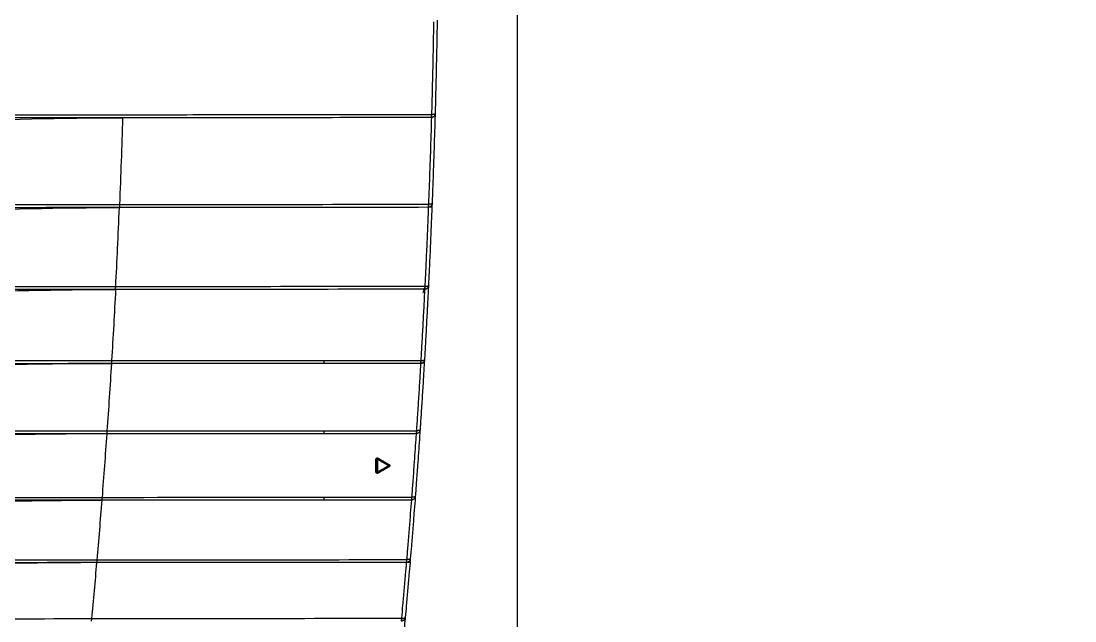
# Model space of a CAD drawing. Header units: millimetres. Extents: x 11242 to 497835, y 4200 to 105100.
# Drawn here: x 107260.4 to 107530.2, y 56455.6 to 56609.3 of the extents above; entities that cross this region are included whole.
import ezdxf
from ezdxf.xclip import XClip

# ---------------------------------------------------------------- set-up
doc = ezdxf.new("R2010")
doc.units = ezdxf.units.MM
doc.header["$LTSCALE"] = 200
doc.header["$XCLIPFRAME"] = 0
for name, color, linetype in [('# LG-AIRCON', 240, 'Continuous'), ('# 냉난방설비', 4, 'Continuous'), ('CEIL-암면흡음텍스', 251, 'Continuous')]:
    doc.layers.add(name, color=color, linetype=linetype)

# ---------------------------------------------------------------- blocks, each defined once
blk = doc.blocks.new('A$C7F214049')
at = {"layer": '# LG-AIRCON', "color": 0}
blk.add_line((1071.94, 75.03), (1071.94, 75.03), dxfattribs=at)
for centre, major_axis, ratio, start_param, end_param in [((1157.88, 189.89), (0.001, -0.8), 0.169592, 6.283183, 7.842493), ((1157.91, 189.89), (-0.11, 0.792), 0.166611, 3.140872, 4.677823), ((1157.11, 166.89), (0.001, -0.8), 0.167952, 6.283183, 7.836029), ((1157.14, 166.89), (-0.1, 0.794), 0.164575, 3.140938, 4.673714), ((1156.18, 145.89), (0.001, -0.8), 0.16673, 6.283183, 7.826069), ((1156.21, 145.89), (-0.091, 0.795), 0.162642, 3.140994, 4.665722), ((1155.16, 126.88), (0.001, -0.8), 0.166002, 6.283183, 7.815063), ((1155.18, 126.89), (-0.084, 0.796), 0.161192, 3.141042, 4.656333), ((1154.03, 108.88), (0.001, -0.8), 0.163114, 6.283183, 7.801181), ((1154.05, 108.89), (-0.076, 0.796), 0.157588, 3.141097, 4.644478), ((1143.76, 101.5), (0.1, 0), 0.003787, 4.563179, 6.195918), ((1144.12, 101.48), (-0.217, -0.124), 0.984754, 3.666388, 5.75839), ((1144.12, 101.48), (-0.25, 0), 0.003712, 4.562801, 6.195918), ((1144.12, 101.48), (-0.125, -0.217), 0.127619, 1.648563, 3.053605), ((1144.28, 101.81), (-0.05, -0.0866), 0.126531, 4.792664, 6.19521), ((1146.9, 99.88), (-0.125, -0.217), 0.135854, 1.639537, 3.053507), ((1146.9, 99.88), (-0.125, 0.217), 0.127702, 3.229581, 4.629277), ((1146.9, 99.88), (0, -0.25), 0.985602, 0.541551, 2.600041), ((1147.11, 100.18), (-0.05, -0.0866), 0.134963, 4.783449, 6.195111), ((1143.76, 98.25), (-0.1, 0), 0.022467, 3.229107, 4.860622), ((1144.12, 98.27), (-0.25, 0), 0.022167, 0.087341, 1.719412), ((1144.12, 98.27), (-0.217, 0.124), 0.98482, 0.526031, 2.615561), ((1144.12, 98.27), (0.125, -0.217), 0.117787, 0.08788, 1.477649), ((1144.28, 97.94), (0.05, -0.0866), 0.116557, 3.22946, 4.616907), ((1147.12, 99.58), (0.05, -0.0866), 0.126706, 3.22957, 4.627168), ((1152.82, 91.88), (0.001, -0.8), 0.155307, 6.283184, 7.784761), ((1152.83, 91.88), (-0.064, 0.797), 0.149458, 3.141174, 4.631045), ((1151.55, 75.88), (0.001, -0.8), 0.14248, 6.283184, 7.76573), ((1151.56, 75.88), (-0.049, 0.798), 0.136958, 3.141273, 4.61565), ((1150.24, 60.88), (0.001, -0.8), 0.125273, 6.283184, 7.74444), ((1150.25, 60.88), (-0.031, 0.799), 0.121007, 3.141389, 4.598105)]:
    blk.add_ellipse(centre, major_axis=major_axis, ratio=ratio, start_param=start_param, end_param=end_param, dxfattribs=at)
for points, knots in [([(1158.05, 189.88), (1158.05, 189.88), (1158.05, 189.88), (1158.11, 192.01), (1158.17, 194.14), (1158.27, 198.39), (1158.32, 200.52), (1158.44, 205.84), (1158.5, 209.03), (1158.57, 212.7), (1158.58, 213.18), (1158.59, 213.67)], [0, 0, 0, 0, 0.000198, 0.000198, 0.268491, 0.268491, 0.536776, 0.536776, 0.939193, 0.939193, 1, 1, 1, 1]), ([(1159.42, 214.09), (1159.41, 213.46), (1159.4, 212.83), (1159.33, 209.01), (1159.27, 205.82), (1159.15, 200.5), (1159.1, 198.38), (1159, 194.19), (1158.94, 192.12), (1158.88, 190.06)], [0, 0, 0, 0, 0.078281, 0.078281, 0.476719, 0.476719, 0.742339, 0.742339, 1, 1, 1, 1]), ([(1157.89, 189.09), (1147.51, 189.08), (1137.08, 189.07), (1116.19, 189.06), (1105.73, 189.05), (1074.31, 189.03), (1053.31, 189.01), (1032.29, 189)], [0, 0, 0, 0, 0.25, 0.25, 0.5, 0.5, 1, 1, 1, 1]), ([(1063.9, 189.82), (1074.39, 189.82), (1084.86, 189.83), (1099.34, 189.84), (1103.37, 189.84), (1107.39, 189.84)], [0, 0, 0, 0, 0.722222, 0.722222, 1, 1, 1, 1]), ([(1107.39, 189.84), (1113.84, 189.85), (1120.29, 189.85), (1137.19, 189.86), (1147.63, 189.87), (1158.02, 189.88)], [0, 0, 0, 0, 0.381284, 0.381284, 1, 1, 1, 1]), ([(1157.27, 166.87), (1157.34, 168.63), (1157.41, 170.39), (1157.54, 174.11), (1157.61, 176.07), (1157.78, 180.95), (1157.87, 183.89), (1157.98, 187.57), (1158, 188.33), (1158.02, 189.09), (1158.02, 189.09), (1158.02, 189.1)], [0, 0, 0, 0, 0.237428, 0.237428, 0.501258, 0.501258, 0.897133, 0.897133, 0.999576, 0.999576, 1, 1, 1, 1]), ([(1158.88, 190.06), (1158.88, 190.06), (1158.88, 190.05), (1158.88, 189.97), (1158.87, 189.89), (1158.82, 189.73), (1158.79, 189.66), (1158.69, 189.49), (1158.61, 189.39), (1158.45, 189.26), (1158.38, 189.21), (1158.21, 189.14), (1158.12, 189.11), (1158.02, 189.1)], [0, 0, 0, 0, 0.004581, 0.004581, 0.182241, 0.182241, 0.349923, 0.349923, 0.612891, 0.612891, 0.797504, 0.797504, 1, 1, 1, 1]), ([(1158.88, 190.06), (1158.88, 190.06), (1158.88, 190.06), (1158.88, 190.04), (1158.87, 190.02), (1158.83, 189.99), (1158.8, 189.98), (1158.71, 189.95), (1158.63, 189.93), (1158.47, 189.9), (1158.4, 189.9), (1158.23, 189.88), (1158.14, 189.88), (1158.05, 189.88)], [0, 0, 0, 0, 0.004581, 0.004581, 0.18224, 0.18224, 0.349922, 0.349922, 0.61289, 0.61289, 0.797504, 0.797504, 1, 1, 1, 1]), ([(1158.85, 189.09), (1158.85, 189.09), (1158.85, 189.09), (1158.83, 188.3), (1158.81, 187.51), (1158.7, 183.8), (1158.61, 180.88), (1158.44, 176.01), (1158.37, 174.06), (1158.24, 170.42), (1158.18, 168.74), (1158.11, 167.05)], [0, 0, 0, 0, 0.000003, 0.000003, 0.107608, 0.107608, 0.505291, 0.505291, 0.770328, 0.770328, 1, 1, 1, 1]), ([(1158.88, 190.06), (1158.87, 189.95), (1158.87, 189.84), (1158.87, 189.67), (1158.86, 189.59), (1158.86, 189.47), (1158.86, 189.43), (1158.86, 189.35), (1158.86, 189.31), (1158.86, 189.26), (1158.85, 189.24), (1158.85, 189.2), (1158.85, 189.19), (1158.85, 189.16), (1158.85, 189.16), (1158.85, 189.14), (1158.85, 189.13), (1158.85, 189.12), (1158.85, 189.12), (1158.85, 189.11), (1158.85, 189.11), (1158.85, 189.1), (1158.85, 189.1), (1158.85, 189.1), (1158.85, 189.1), (1158.85, 189.09), (1158.85, 189.09), (1158.85, 189.09), (1158.85, 189.09), (1158.85, 189.09), (1158.85, 189.09), (1158.85, 189.09), (1158.85, 189.09), (1158.85, 189.09), (1158.85, 189.09), (1158.85, 189.09), (1158.85, 189.09), (1158.85, 189.09), (1158.85, 189.09), (1158.85, 189.09), (1158.85, 189.09), (1158.85, 189.09), (1158.85, 189.09), (1158.85, 189.09)], [0, 0, 0, 0, 0.331373, 0.331373, 0.552824, 0.552824, 0.700821, 0.700821, 0.799739, 0.799739, 0.865865, 0.865865, 0.910081, 0.910081, 0.939655, 0.939655, 0.959446, 0.959446, 0.972697, 0.972697, 0.981578, 0.981578, 0.987537, 0.987537, 0.991542, 0.991542, 0.994241, 0.994241, 0.996065, 0.996065, 0.997305, 0.997305, 0.998154, 0.998154, 0.998742, 0.998742, 0.999339, 0.999339, 0.99959, 0.99959, 0.999847, 0.999847, 1, 1, 1, 1]), ([(1032.52, 166), (1037.44, 166), (1047.42, 166.01), (1062.6, 166.02), (1072.85, 166.03), (1078.05, 166.03)], [0, 0, 0, 0, 0.323657, 0.656978, 1, 1, 1, 1]), ([(1077.12, 145.82), (1077.29, 149.06), (1077.62, 155.8), (1077.91, 162.54), (1078.05, 166.03)], [0, 0, 0, 0, 0.480537, 1, 1, 1, 1]), ([(1078.09, 166.82), (1078.09, 166.69), (1078.08, 166.43), (1078.06, 166.1), (1078.06, 166.06), (1078.05, 166.03)], [0, 0, 0, 0, 0.313258, 0.646434, 1, 1, 1, 1]), ([(1157.11, 166.09), (1144.03, 166.08), (1130.86, 166.07), (1104.49, 166.05), (1091.28, 166.04), (1078.05, 166.03)], [0, 0, 0, 0, 0.5, 0.5, 1, 1, 1, 1]), ([(1078.09, 166.82), (1091.33, 166.83), (1104.56, 166.84), (1130.96, 166.86), (1144.14, 166.86), (1157.25, 166.87)], [0, 0, 0, 0, 0.5, 0.5, 1, 1, 1, 1]), ([(1156.34, 145.86), (1156.41, 147.37), (1156.49, 148.87), (1156.64, 152.26), (1156.73, 154.14), (1156.94, 158.85), (1157.06, 161.67), (1157.19, 165.02), (1157.21, 165.56), (1157.23, 166.09)], [0, 0, 0, 0, 0.222879, 0.222879, 0.501857, 0.501857, 0.920491, 0.920491, 1, 1, 1, 1]), ([(1158.07, 166.09), (1158.04, 165.52), (1158.02, 164.95), (1157.89, 161.58), (1157.77, 158.77), (1157.56, 154.08), (1157.48, 152.21), (1157.32, 148.9), (1157.25, 147.47), (1157.18, 146.04)], [0, 0, 0, 0, 0.085152, 0.085152, 0.5056, 0.5056, 0.785788, 0.785788, 1, 1, 1, 1]), ([(1158.11, 167.05), (1158.11, 167.05), (1158.11, 167.04), (1158.11, 166.96), (1158.09, 166.88), (1158.05, 166.72), (1158.01, 166.65), (1157.91, 166.48), (1157.83, 166.38), (1157.67, 166.25), (1157.59, 166.2), (1157.43, 166.13), (1157.33, 166.11), (1157.24, 166.09)], [0, 0, 0, 0, 0.004577, 0.004577, 0.182726, 0.182726, 0.350796, 0.350796, 0.613047, 0.613047, 0.797661, 0.797661, 1, 1, 1, 1]), ([(1158.11, 167.05), (1158.11, 167.05), (1158.11, 167.05), (1158.11, 167.03), (1158.1, 167.01), (1158.06, 166.98), (1158.03, 166.97), (1157.93, 166.93), (1157.85, 166.92), (1157.7, 166.89), (1157.62, 166.89), (1157.46, 166.88), (1157.37, 166.87), (1157.27, 166.87)], [0, 0, 0, 0, 0.004577, 0.004577, 0.182724, 0.182724, 0.350793, 0.350793, 0.613048, 0.613048, 0.797663, 0.797663, 1, 1, 1, 1]), ([(1077.08, 145.03), (1077.08, 145.05), (1077.09, 145.1), (1077.1, 145.42), (1077.12, 145.69), (1077.12, 145.82)], [0, 0, 0, 0, 0.347257, 0.680379, 1, 1, 1, 1]), ([(1077.12, 145.82), (1090.37, 145.83), (1103.6, 145.83), (1130.02, 145.85), (1143.2, 145.85), (1156.32, 145.86)], [0, 0, 0, 0, 0.5, 0.5, 1, 1, 1, 1]), ([(1156.3, 145.09), (1156.39, 145.1), (1156.49, 145.13), (1156.66, 145.2), (1156.73, 145.24), (1156.9, 145.37), (1156.98, 145.47), (1157.08, 145.64), (1157.11, 145.71), (1157.16, 145.86), (1157.18, 145.95), (1157.18, 146.03), (1157.18, 146.03), (1157.18, 146.04)], [0, 0, 0, 0, 0.202534, 0.202534, 0.387539, 0.387539, 0.649336, 0.649336, 0.817337, 0.817337, 0.995424, 0.995424, 1, 1, 1, 1]), ([(1156.34, 145.86), (1156.43, 145.86), (1156.53, 145.87), (1156.69, 145.87), (1156.77, 145.88), (1156.92, 145.9), (1157, 145.92), (1157.1, 145.95), (1157.13, 145.97), (1157.17, 146), (1157.18, 146.02), (1157.18, 146.04), (1157.18, 146.04), (1157.18, 146.04)], [0, 0, 0, 0, 0.202532, 0.202532, 0.387538, 0.387538, 0.649339, 0.649339, 0.81734, 0.81734, 0.995424, 0.995424, 1, 1, 1, 1]), ([(1156.18, 145.09), (1143.08, 145.08), (1129.91, 145.07), (1103.53, 145.05), (1090.31, 145.04), (1077.08, 145.03)], [0, 0, 0, 0, 0.5, 0.5, 1, 1, 1, 1]), ([(1155.31, 126.85), (1155.4, 128.29), (1155.48, 129.72), (1155.65, 132.78), (1155.74, 134.4), (1155.91, 137.65), (1156, 139.27), (1156.15, 142.29), (1156.22, 143.69), (1156.29, 145.09)], [0, 0, 0, 0, 0.23561, 0.23561, 0.502531, 0.502531, 0.769333, 0.769333, 1, 1, 1, 1]), ([(1157.13, 145.09), (1157.13, 145.09), (1157.13, 145.09), (1157.06, 143.66), (1156.99, 142.22), (1156.83, 139.18), (1156.75, 137.57), (1156.57, 134.34), (1156.48, 132.72), (1156.32, 129.75), (1156.24, 128.39), (1156.16, 127.03)], [0, 0, 0, 0, 0.000003, 0.000003, 0.2381, 0.2381, 0.505996, 0.505996, 0.774012, 0.774012, 1, 1, 1, 1]), ([(1130.49, 126.11), (1130.49, 126.14), (1130.49, 126.19), (1130.49, 126.3), (1130.49, 126.37), (1130.49, 126.53), (1130.49, 126.61), (1130.49, 126.75), (1130.49, 126.79), (1130.49, 126.84)], [0, 0, 0, 0, 0.286221, 0.286221, 0.571234, 0.571234, 0.853733, 0.853733, 1, 1, 1, 1]), ([(1155.27, 126.09), (1155.36, 126.1), (1155.46, 126.12), (1155.62, 126.19), (1155.7, 126.24), (1155.87, 126.37), (1155.95, 126.46), (1156.05, 126.63), (1156.09, 126.7), (1156.14, 126.86), (1156.15, 126.94), (1156.16, 127.02), (1156.16, 127.02), (1156.16, 127.03)], [0, 0, 0, 0, 0.202953, 0.202953, 0.388561, 0.388561, 0.650171, 0.650171, 0.817787, 0.817787, 0.995423, 0.995423, 1, 1, 1, 1]), ([(1155.31, 126.85), (1155.41, 126.85), (1155.5, 126.85), (1155.67, 126.86), (1155.74, 126.87), (1155.9, 126.89), (1155.98, 126.91), (1156.07, 126.94), (1156.1, 126.96), (1156.15, 126.99), (1156.16, 127.01), (1156.16, 127.03), (1156.16, 127.03), (1156.16, 127.03)], [0, 0, 0, 0, 0.20295, 0.20295, 0.388559, 0.388559, 0.650174, 0.650174, 0.81779, 0.81779, 0.995423, 0.995423, 1, 1, 1, 1]), ([(1156.15, 127.03), (1156.14, 126.85), (1156.13, 126.67), (1156.11, 126.36), (1156.11, 126.22), (1156.1, 126.09), (1156.1, 126.09), (1156.1, 126.09)], [0, 0, 0, 0, 0.569674, 0.569674, 0.999955, 0.999955, 1, 1, 1, 1]), ([(1032.29, 126), (1037.01, 126), (1046.58, 126.01), (1061.09, 126.02), (1070.85, 126.03), (1075.79, 126.03)], [0, 0, 0, 0, 0.325719, 0.65904, 1, 1, 1, 1]), ([(1076.06, 126.81), (1076.05, 126.68), (1076.04, 126.41), (1076.01, 126.1), (1076.01, 126.05), (1076.01, 126.03)], [0, 0, 0, 0, 0.321218, 0.654292, 1, 1, 1, 1]), ([(1154.18, 108.84), (1154.27, 110.19), (1154.36, 111.54), (1154.55, 114.44), (1154.65, 115.98), (1154.84, 119.07), (1154.93, 120.61), (1155.1, 123.46), (1155.18, 124.78), (1155.26, 126.09)], [0, 0, 0, 0, 0.234809, 0.234809, 0.503083, 0.503083, 0.771219, 0.771219, 1, 1, 1, 1]), ([(1156.1, 126.09), (1156.1, 126.09), (1156.1, 126.09), (1156.02, 124.74), (1155.94, 123.4), (1155.77, 120.52), (1155.67, 118.99), (1155.48, 115.92), (1155.38, 114.39), (1155.2, 111.57), (1155.11, 110.3), (1155.03, 109.02)], [0, 0, 0, 0, 0.000002, 0.000002, 0.236795, 0.236795, 0.505989, 0.505989, 0.775323, 0.775323, 1, 1, 1, 1]), ([(1074.82, 108.03), (1062.33, 108.02), (1048.15, 108.01), (1033.95, 108), (1032.29, 108)], [0, 0, 0, 0, 0.882877, 1, 1, 1, 1]), ([(1074.88, 108.79), (1074.87, 108.66), (1074.85, 108.39), (1074.83, 108.09), (1074.83, 108.05), (1074.82, 108.03)], [0, 0, 0, 0, 0.326096, 0.659138, 1, 1, 1, 1]), ([(1130.49, 108.11), (1130.49, 108.14), (1130.49, 108.19), (1130.49, 108.3), (1130.49, 108.37), (1130.49, 108.53), (1130.49, 108.61), (1130.49, 108.74), (1130.49, 108.78), (1130.49, 108.82)], [0, 0, 0, 0, 0.290629, 0.290629, 0.580005, 0.580005, 0.866777, 0.866777, 1, 1, 1, 1]), ([(1152.96, 91.83), (1153.05, 93.08), (1153.15, 94.33), (1153.35, 97.06), (1153.45, 98.54), (1153.72, 102.24), (1153.87, 104.45), (1154.05, 107.14), (1154.08, 107.61), (1154.12, 108.09), (1154.12, 108.09), (1154.12, 108.09)], [0, 0, 0, 0, 0.231173, 0.231173, 0.503648, 0.503648, 0.912609, 0.912609, 0.999768, 0.999768, 1, 1, 1, 1]), ([(1154.96, 108.08), (1154.96, 108.08), (1154.96, 108.08), (1154.92, 107.57), (1154.89, 107.06), (1154.71, 104.36), (1154.55, 102.15), (1154.29, 98.49), (1154.19, 97.02), (1153.99, 94.37), (1153.9, 93.19), (1153.81, 92.01)], [0, 0, 0, 0, 0.000003, 0.000003, 0.09538, 0.09538, 0.505942, 0.505942, 0.779485, 0.779485, 1, 1, 1, 1]), ([(1155.03, 109.02), (1155.03, 109.02), (1155.03, 109.01), (1155.02, 108.93), (1155, 108.85), (1154.95, 108.69), (1154.92, 108.62), (1154.81, 108.45), (1154.73, 108.36), (1154.56, 108.23), (1154.49, 108.19), (1154.32, 108.12), (1154.22, 108.1), (1154.12, 108.09)], [0, 0, 0, 0, 0.004573, 0.004573, 0.182489, 0.182489, 0.350305, 0.350305, 0.61092, 0.61092, 0.796953, 0.796953, 1, 1, 1, 1]), ([(1155.03, 109.02), (1155.03, 109.02), (1155.03, 109.02), (1155.03, 109), (1155.01, 108.98), (1154.97, 108.94), (1154.94, 108.93), (1154.85, 108.89), (1154.77, 108.88), (1154.61, 108.86), (1154.53, 108.85), (1154.37, 108.84), (1154.27, 108.84), (1154.18, 108.84)], [0, 0, 0, 0, 0.004573, 0.004573, 0.182486, 0.182486, 0.350302, 0.350302, 0.610923, 0.610923, 0.796956, 0.796956, 1, 1, 1, 1]), ([(1155.02, 109.02), (1155.01, 108.86), (1155, 108.71), (1154.98, 108.4), (1154.97, 108.24), (1154.96, 108.09)], [0, 0, 0, 0, 0.50205, 0.50205, 1, 1, 1, 1]), ([(1143.75, 101.5), (1143.75, 101.54), (1143.75, 101.58), (1143.78, 101.66), (1143.8, 101.69), (1143.85, 101.75), (1143.88, 101.78), (1143.95, 101.82), (1143.99, 101.84), (1144.06, 101.86), (1144.1, 101.86), (1144.18, 101.85), (1144.22, 101.84), (1144.26, 101.82), (1144.26, 101.81), (1144.27, 101.81)], [0, 0, 0, 0, 0.164324, 0.164324, 0.328649, 0.328649, 0.493199, 0.493199, 0.656545, 0.656545, 0.817673, 0.817673, 0.976616, 0.976616, 1, 1, 1, 1]), ([(1143.75, 98.25), (1143.75, 98.93), (1143.75, 99.6), (1143.75, 100.68), (1143.75, 101.09), (1143.75, 101.5)], [0, 0, 0, 0, 0.62209, 0.62209, 1, 1, 1, 1]), ([(1144.23, 101.73), (1144.23, 101.73), (1144.22, 101.73), (1144.2, 101.74), (1144.17, 101.75), (1144.11, 101.76), (1144.09, 101.76), (1144.03, 101.75), (1144, 101.73), (1143.96, 101.7), (1143.93, 101.68), (1143.9, 101.64), (1143.89, 101.61), (1143.87, 101.56), (1143.86, 101.53), (1143.86, 101.5)], [0, 0, 0, 0, 0.023208, 0.023208, 0.180984, 0.180984, 0.341259, 0.341259, 0.50442, 0.50442, 0.669501, 0.669501, 0.834777, 0.834777, 1, 1, 1, 1]), ([(1143.86, 101.5), (1143.86, 101.09), (1143.86, 100.68), (1143.86, 99.6), (1143.86, 98.93), (1143.86, 98.25)], [0, 0, 0, 0, 0.37791, 0.37791, 1, 1, 1, 1]), ([(1143.87, 101.48), (1143.87, 101.48), (1143.87, 101.48), (1143.87, 101.49), (1143.86, 101.5), (1143.86, 101.5)], [0, 0, 0, 0, 0.404526, 0.404526, 1, 1, 1, 1]), ([(1143.87, 98.27), (1143.87, 98.8), (1143.87, 99.33), (1143.87, 100.4), (1143.87, 100.94), (1143.87, 101.48)], [0, 0, 0, 0, 0.494668, 0.494668, 1, 1, 1, 1]), ([(1144.16, 101.48), (1144.16, 100.94), (1144.16, 100.4), (1144.16, 99.33), (1144.16, 98.8), (1144.16, 98.27)], [0, 0, 0, 0, 0.505333, 0.505333, 1, 1, 1, 1]), ([(1146.94, 99.87), (1146.47, 100.15), (1146, 100.42), (1145.07, 100.95), (1144.61, 101.22), (1144.16, 101.48)], [0, 0, 0, 0, 0.508641, 0.508641, 1, 1, 1, 1]), ([(1144.16, 98.27), (1144.55, 98.49), (1144.94, 98.72), (1145.87, 99.26), (1146.4, 99.57), (1146.94, 99.87)], [0, 0, 0, 0, 0.423739, 0.423739, 1, 1, 1, 1]), ([(1147.06, 100.09), (1146.59, 100.36), (1146.12, 100.64), (1145.18, 101.18), (1144.7, 101.45), (1144.23, 101.73)], [0, 0, 0, 0, 0.500005, 0.500005, 1, 1, 1, 1]), ([(1144.23, 101.73), (1144.24, 101.72), (1144.24, 101.71), (1144.25, 101.7), (1144.25, 101.7), (1144.25, 101.69)], [0, 0, 0, 0, 0.750812, 0.750812, 1, 1, 1, 1]), ([(1144.25, 101.69), (1144.7, 101.43), (1145.16, 101.17), (1146.09, 100.63), (1146.56, 100.36), (1147.03, 100.09)], [0, 0, 0, 0, 0.491357, 0.491357, 1, 1, 1, 1]), ([(1144.27, 101.81), (1144.74, 101.54), (1145.21, 101.27), (1146.16, 100.72), (1146.63, 100.45), (1147.1, 100.18)], [0, 0, 0, 0, 0.499995, 0.499995, 1, 1, 1, 1]), ([(1147.03, 100.09), (1147.04, 100.09), (1147.05, 100.09), (1147.06, 100.09), (1147.06, 100.09), (1147.06, 100.09)], [0, 0, 0, 0, 0.749515, 0.749515, 1, 1, 1, 1]), ([(1147.06, 99.66), (1147.07, 99.67), (1147.08, 99.67), (1147.11, 99.69), (1147.13, 99.71), (1147.16, 99.75), (1147.17, 99.77), (1147.19, 99.83), (1147.19, 99.85), (1147.19, 99.91), (1147.19, 99.94), (1147.17, 99.99), (1147.15, 100.01), (1147.11, 100.06), (1147.09, 100.08), (1147.06, 100.09)], [0, 0, 0, 0, 0.041209, 0.041209, 0.200223, 0.200223, 0.353071, 0.353071, 0.505603, 0.505603, 0.664285, 0.664285, 0.831116, 0.831116, 1, 1, 1, 1]), ([(1147.1, 100.18), (1147.13, 100.16), (1147.17, 100.13), (1147.22, 100.07), (1147.24, 100.03), (1147.27, 99.96), (1147.28, 99.92), (1147.28, 99.84), (1147.27, 99.81), (1147.25, 99.74), (1147.23, 99.7), (1147.18, 99.64), (1147.16, 99.61), (1147.12, 99.59), (1147.11, 99.58), (1147.1, 99.58)], [0, 0, 0, 0, 0.166484, 0.166484, 0.333371, 0.333371, 0.493853, 0.493853, 0.648344, 0.648344, 0.801897, 0.801897, 0.959514, 0.959514, 1, 1, 1, 1]), ([(1144.27, 97.94), (1144.23, 97.92), (1144.2, 97.91), (1144.12, 97.9), (1144.08, 97.9), (1144.01, 97.91), (1143.97, 97.92), (1143.9, 97.96), (1143.87, 97.98), (1143.82, 98.04), (1143.79, 98.07), (1143.76, 98.15), (1143.75, 98.19), (1143.75, 98.24), (1143.75, 98.25), (1143.75, 98.25)], [0, 0, 0, 0, 0.157515, 0.157515, 0.315015, 0.315015, 0.473062, 0.473062, 0.633282, 0.633282, 0.796227, 0.796227, 0.961264, 0.961264, 1, 1, 1, 1]), ([(1143.86, 98.25), (1143.86, 98.26), (1143.87, 98.26), (1143.87, 98.27), (1143.87, 98.27), (1143.87, 98.27)], [0, 0, 0, 0, 0.535978, 0.535978, 1, 1, 1, 1]), ([(1143.86, 98.25), (1143.86, 98.25), (1143.86, 98.24), (1143.87, 98.2), (1143.87, 98.17), (1143.89, 98.12), (1143.91, 98.1), (1143.95, 98.05), (1143.97, 98.04), (1144.02, 98.01), (1144.05, 98), (1144.1, 97.99), (1144.13, 97.99), (1144.18, 98), (1144.21, 98.01), (1144.23, 98.03)], [0, 0, 0, 0, 0.038987, 0.038987, 0.205228, 0.205228, 0.369217, 0.369217, 0.529838, 0.529838, 0.687449, 0.687449, 0.843833, 0.843833, 1, 1, 1, 1]), ([(1144.23, 98.03), (1144.7, 98.3), (1145.18, 98.57), (1146.12, 99.12), (1146.59, 99.39), (1147.06, 99.66)], [0, 0, 0, 0, 0.500007, 0.500007, 1, 1, 1, 1]), ([(1144.25, 98.06), (1144.25, 98.06), (1144.25, 98.05), (1144.24, 98.04), (1144.24, 98.03), (1144.23, 98.03)], [0, 0, 0, 0, 0.279587, 0.279587, 1, 1, 1, 1]), ([(1147.03, 99.66), (1146.77, 99.51), (1146.51, 99.37), (1145.98, 99.06), (1145.7, 98.9), (1145.03, 98.51), (1144.64, 98.29), (1144.25, 98.06)], [0, 0, 0, 0, 0.277579, 0.277579, 0.57626, 0.57626, 1, 1, 1, 1]), ([(1147.1, 99.58), (1146.63, 99.31), (1146.16, 99.03), (1145.21, 98.49), (1144.74, 98.22), (1144.27, 97.94)], [0, 0, 0, 0, 0.499993, 0.499993, 1, 1, 1, 1]), ([(1147.06, 99.66), (1147.06, 99.66), (1147.06, 99.66), (1147.05, 99.66), (1147.04, 99.66), (1147.03, 99.66)], [0, 0, 0, 0, 0.26794, 0.26794, 1, 1, 1, 1]), ([(1073.61, 91.75), (1073.6, 91.63), (1073.58, 91.37), (1073.56, 91.09), (1073.56, 91.05), (1073.55, 91.03)], [0, 0, 0, 0, 0.328998, 0.662025, 1, 1, 1, 1]), ([(1130.49, 91.11), (1130.49, 91.11), (1130.49, 91.11), (1130.49, 91.14), (1130.49, 91.19), (1130.49, 91.3), (1130.49, 91.37), (1130.49, 91.53), (1130.49, 91.61), (1130.49, 91.73), (1130.49, 91.77), (1130.49, 91.8)], [0, 0, 0, 0, 0.000003, 0.000003, 0.296728, 0.296728, 0.592238, 0.592238, 0.885219, 0.885219, 1, 1, 1, 1]), ([(1153.81, 92.01), (1153.81, 92.01), (1153.81, 92), (1153.81, 91.98), (1153.81, 91.96), (1153.8, 91.88), (1153.78, 91.82), (1153.74, 91.68), (1153.7, 91.61), (1153.59, 91.44), (1153.51, 91.35), (1153.34, 91.23), (1153.26, 91.18), (1153.09, 91.12), (1152.99, 91.09), (1152.9, 91.09)], [0, 0, 0, 0, 0.004557, 0.004557, 0.044287, 0.044287, 0.184335, 0.184335, 0.354018, 0.354018, 0.611922, 0.611922, 0.797745, 0.797745, 1, 1, 1, 1]), ([(1153.81, 92.01), (1153.81, 92.01), (1153.81, 92.01), (1153.81, 92), (1153.81, 92), (1153.81, 91.98), (1153.79, 91.96), (1153.76, 91.93), (1153.72, 91.91), (1153.63, 91.88), (1153.55, 91.86), (1153.39, 91.84), (1153.31, 91.83), (1153.15, 91.83), (1153.05, 91.83), (1152.96, 91.83)], [0, 0, 0, 0, 0.004557, 0.004557, 0.044285, 0.044285, 0.184332, 0.184332, 0.354015, 0.354015, 0.611925, 0.611925, 0.797749, 0.797749, 1, 1, 1, 1]), ([(1073.3, 91.03), (1073.3, 91.03), (1073.3, 91.03), (1073.3, 91.03), (1073.3, 91.03), (1073.3, 91.03)], [0, 0, 0, 0, 0.720259, 0.720259, 1, 1, 1, 1]), ([(1151.67, 75.81), (1151.77, 76.99), (1151.87, 78.18), (1152.08, 80.74), (1152.19, 82.13), (1152.41, 84.9), (1152.52, 86.28), (1152.71, 88.81), (1152.8, 89.95), (1152.89, 91.09)], [0, 0, 0, 0, 0.232485, 0.232485, 0.504333, 0.504333, 0.77599, 0.77599, 1, 1, 1, 1]), ([(1153.74, 91.08), (1153.74, 91.08), (1153.74, 91.08), (1153.65, 89.91), (1153.56, 88.74), (1153.37, 86.2), (1153.26, 84.82), (1153.04, 82.08), (1152.93, 80.71), (1152.73, 78.22), (1152.64, 77.11), (1152.54, 76)], [0, 0, 0, 0, 0.000003, 0.000003, 0.233028, 0.233028, 0.505766, 0.505766, 0.778696, 0.778696, 1, 1, 1, 1]), ([(1072.28, 75.72), (1072.27, 75.6), (1072.25, 75.35), (1072.23, 75.08), (1072.22, 75.05), (1072.22, 75.03)], [0, 0, 0, 0, 0.332388, 0.665415, 1, 1, 1, 1]), ([(1152.54, 76), (1152.54, 76), (1152.54, 76), (1152.54, 75.97), (1152.54, 75.94), (1152.52, 75.86), (1152.51, 75.8), (1152.46, 75.66), (1152.42, 75.59), (1152.31, 75.42), (1152.22, 75.33), (1152.05, 75.21), (1151.97, 75.17), (1151.8, 75.11), (1151.7, 75.09), (1151.61, 75.08)], [0, 0, 0, 0, 0.004525, 0.004525, 0.057821, 0.057821, 0.188308, 0.188308, 0.361252, 0.361252, 0.614659, 0.614659, 0.799532, 0.799532, 1, 1, 1, 1]), ([(1152.54, 76), (1152.54, 76), (1152.54, 76), (1152.54, 75.99), (1152.54, 75.99), (1152.53, 75.96), (1152.52, 75.95), (1152.48, 75.92), (1152.45, 75.9), (1152.35, 75.86), (1152.27, 75.84), (1152.11, 75.82), (1152.03, 75.81), (1151.86, 75.81), (1151.77, 75.81), (1151.67, 75.81)], [0, 0, 0, 0, 0.004524, 0.004524, 0.057818, 0.057818, 0.188305, 0.188305, 0.361249, 0.361249, 0.614664, 0.614664, 0.799537, 0.799537, 1, 1, 1, 1]), ([(1152.53, 75.9), (1152.52, 75.77), (1152.51, 75.63), (1152.48, 75.36), (1152.47, 75.22), (1152.46, 75.08), (1152.46, 75.08), (1152.46, 75.08)], [0, 0, 0, 0, 0.494679, 0.494679, 0.999949, 0.999949, 1, 1, 1, 1]), ([(1071.94, 75.03), (1065.34, 75.02), (1058.74, 74.95), (1045.52, 74.78), (1038.91, 74.61), (1032.29, 74.4)], [0, 0, 0, 0, 0.5, 0.5, 1, 1, 1, 1]), ([(1150.35, 60.79), (1150.45, 61.89), (1150.55, 62.99), (1150.76, 65.39), (1150.88, 66.7), (1151.11, 69.31), (1151.22, 70.62), (1151.42, 72.98), (1151.51, 74.03), (1151.6, 75.08)], [0, 0, 0, 0, 0.231342, 0.231342, 0.505085, 0.505085, 0.779084, 0.779084, 1, 1, 1, 1]), ([(1152.46, 75.08), (1152.46, 75.08), (1152.46, 75.08), (1152.37, 74), (1152.28, 72.92), (1152.08, 70.54), (1151.97, 69.25), (1151.74, 66.66), (1151.63, 65.37), (1151.42, 63.05), (1151.33, 62.02), (1151.24, 60.99)], [0, 0, 0, 0, 0.000003, 0.000003, 0.230343, 0.230343, 0.50549, 0.50549, 0.780381, 0.780381, 1, 1, 1, 1]), ([(1070.92, 60.68), (1070.91, 60.56), (1070.88, 60.33), (1070.86, 60.08), (1070.85, 60.04), (1070.85, 60.03)], [0, 0, 0, 0, 0.334477, 0.667511, 1, 1, 1, 1]), ([(1151.15, 60.08), (1151.15, 60.08), (1151.15, 60.08), (1151.06, 59.1), (1150.97, 58.12), (1150.77, 55.91), (1150.64, 54.68), (1150.38, 52.21), (1150.23, 50.97), (1149.96, 48.81), (1149.83, 47.87), (1149.69, 46.93)], [0, 0, 0, 0, 0.000003, 0.000003, 0.222644, 0.222644, 0.503385, 0.503385, 0.784968, 0.784968, 1, 1, 1, 1]), ([(1150.28, 60.08), (1150.38, 60.09), (1150.47, 60.1), (1150.65, 60.16), (1150.73, 60.2), (1150.9, 60.32), (1150.99, 60.4), (1151.1, 60.57), (1151.15, 60.64), (1151.2, 60.77), (1151.21, 60.83), (1151.23, 60.92), (1151.23, 60.95), (1151.24, 60.99), (1151.24, 60.99), (1151.24, 60.99)], [0, 0, 0, 0, 0.197995, 0.197995, 0.38142, 0.38142, 0.629117, 0.629117, 0.806345, 0.806345, 0.924796, 0.924796, 0.995519, 0.995519, 1, 1, 1, 1]), ([(1150.35, 60.79), (1150.45, 60.79), (1150.54, 60.79), (1150.71, 60.79), (1150.79, 60.8), (1150.95, 60.82), (1151.03, 60.84), (1151.13, 60.88), (1151.17, 60.9), (1151.21, 60.93), (1151.22, 60.95), (1151.23, 60.97), (1151.24, 60.98), (1151.24, 60.99), (1151.24, 60.99), (1151.24, 60.99)], [0, 0, 0, 0, 0.197989, 0.197989, 0.381415, 0.381415, 0.629119, 0.629119, 0.806348, 0.806348, 0.9248, 0.9248, 0.995519, 0.995519, 1, 1, 1, 1]), ([(1151.22, 60.88), (1151.21, 60.76), (1151.2, 60.63), (1151.18, 60.36), (1151.16, 60.22), (1151.15, 60.08), (1151.15, 60.08), (1151.15, 60.08)], [0, 0, 0, 0, 0.472061, 0.472061, 0.999948, 0.999948, 1, 1, 1, 1])]:
    blk.add_open_spline(points, degree=3, knots=knots, dxfattribs=at)
for points, degree in [([(1032.29, 189.8), (1042.83, 189.8), (1053.37, 189.81), (1063.9, 189.82)], 3), ([(1032.41, 187.98), (1047.82, 188.65), (1063.3, 189.02), (1078.7, 189.03)], 3), ([(1078.87, 189.03), (1078.65, 181.64), (1078.39, 174.23), (1078.09, 166.82)], 3), ([(1158.02, 189.1), (1157.98, 189.09), (1157.93, 189.09), (1157.89, 189.09)], 3), ([(1158.02, 189.88), (1158.03, 189.88), (1158.04, 189.88), (1158.05, 189.88)], 3), ([(1032.29, 166.84), (1047.57, 166.82), (1062.84, 166.81), (1078.09, 166.82)], 3), ([(1032.54, 165.02), (1047.7, 165.66), (1062.91, 166.02), (1078.05, 166.03)], 3), ([(1078.05, 166.03), (1071.81, 166.03), (1065.57, 166.02), (1059.32, 166.02)], 3), ([(1078.05, 166.03), (1078.05, 166.03)], 1), ([(1157.24, 166.09), (1157.2, 166.09), (1157.15, 166.09), (1157.11, 166.09)], 3), ([(1157.25, 166.87), (1157.25, 166.87), (1157.26, 166.87), (1157.27, 166.87)], 3), ([(1157.53, 166.18), (1157.86, 166.15), (1158.07, 166.12), (1158.07, 166.09)], 3), ([(1158.1, 167.05), (1158.09, 166.73), (1158.08, 166.41), (1158.07, 166.09)], 3), ([(1032.29, 145.85), (1047.25, 145.82), (1062.2, 145.81), (1077.12, 145.82)], 3), ([(1156.32, 145.86), (1156.32, 145.86), (1156.33, 145.86), (1156.34, 145.86)], 3), ([(1157.18, 146.04), (1157.16, 145.72), (1157.15, 145.4), (1157.13, 145.09)], 3), ([(1077.08, 145.03), (1062.17, 145.02), (1047.23, 145.01), (1032.29, 145)], 3), ([(1032.62, 144.15), (1047.43, 144.71), (1062.3, 145.02), (1077.08, 145.03)], 3), ([(1077.08, 145.03), (1076.77, 138.97), (1076.43, 132.89), (1076.06, 126.81)], 3), ([(1077.08, 145.03), (1077.08, 145.03), (1077.08, 145.03), (1077.08, 145.03)], 3), ([(1155.83, 144.07), (1155.92, 144.51), (1156, 144.94), (1156.09, 145.38)], 3), ([(1156.18, 145.09), (1156.22, 145.09), (1156.26, 145.09), (1156.3, 145.09)], 3), ([(1032.29, 126.84), (1046.89, 126.82), (1061.49, 126.8), (1076.06, 126.81)], 3), ([(1076.06, 126.81), (1094.24, 126.82), (1112.39, 126.83), (1130.49, 126.84)], 3), ([(1130.49, 126.84), (1138.77, 126.84), (1147.05, 126.85), (1155.29, 126.85)], 3), ([(1155.29, 126.85), (1155.3, 126.85), (1155.31, 126.85), (1155.31, 126.85)], 3), ([(1075.79, 126.03), (1061.31, 126.02), (1046.8, 126.01), (1032.29, 126)], 3), ([(1076.01, 126.03), (1061.64, 126.02), (1047.19, 125.76), (1032.79, 125.28)], 3), ([(1076.01, 126.03), (1075.66, 120.3), (1075.28, 114.53), (1074.88, 108.79)], 3), ([(1075.79, 126.03), (1075.86, 126.03), (1075.94, 126.03), (1076.01, 126.03)], 3), ([(1130.49, 126.07), (1112.38, 126.06), (1094.21, 126.04), (1076.01, 126.03)], 3), ([(1076.01, 126.03), (1076.01, 126.03)], 1), ([(1155.16, 126.08), (1146.96, 126.08), (1138.73, 126.07), (1130.49, 126.07)], 3), ([(1155.16, 126.08), (1155.2, 126.08), (1155.23, 126.09), (1155.27, 126.09)], 3), ([(1156.1, 126.09), (1156.1, 126.11), (1155.9, 126.15), (1155.59, 126.18)], 3), ([(1032.29, 108.82), (1046.5, 108.79), (1060.7, 108.78), (1074.88, 108.79)], 3), ([(1074.82, 108.03), (1060.66, 108.02), (1046.48, 108.01), (1032.29, 108)], 3), ([(1074.82, 108.03), (1060.86, 108.02), (1046.8, 107.8), (1032.79, 107.39)], 3), ([(1074.82, 108.03), (1074.44, 102.6), (1074.04, 97.15), (1073.61, 91.73)], 3), ([(1130.49, 108.07), (1111.99, 108.06), (1093.42, 108.04), (1074.82, 108.03)], 3), ([(1074.82, 108.03), (1074.82, 108.03), (1074.82, 108.03), (1074.82, 108.03)], 3), ([(1074.88, 108.79), (1093.46, 108.8), (1112, 108.81), (1130.49, 108.82)], 3), ([(1130.49, 108.82), (1138.39, 108.83), (1146.29, 108.84), (1154.16, 108.84)], 3), ([(1154.03, 108.08), (1146.2, 108.08), (1138.35, 108.07), (1130.49, 108.07)], 3), ([(1154.12, 108.09), (1154.09, 108.09), (1154.06, 108.08), (1154.03, 108.08)], 3), ([(1154.16, 108.84), (1154.17, 108.84), (1154.17, 108.84), (1154.18, 108.84)], 3), ([(1032.29, 91.79), (1046.07, 91.76), (1059.85, 91.74), (1073.61, 91.75)], 3), ([(1073.61, 91.75), (1092.61, 91.77), (1111.58, 91.79), (1130.49, 91.8)], 3), ([(1130.49, 91.8), (1137.98, 91.81), (1145.47, 91.82), (1152.94, 91.83)], 3), ([(1152.94, 91.83), (1152.95, 91.83), (1152.95, 91.83), (1152.96, 91.83)], 3), ([(1153.81, 92.01), (1153.79, 91.7), (1153.76, 91.39), (1153.74, 91.08)], 3), ([(1073.3, 91.03), (1059.64, 91.02), (1045.97, 91.01), (1032.29, 91)], 3), ([(1032.91, 90.41), (1046.38, 90.79), (1059.87, 91.02), (1073.29, 91.03)], 3), ([(1073.55, 91.03), (1073.15, 85.91), (1072.72, 80.78), (1072.28, 75.7)], 3), ([(1073.55, 91.03), (1073.47, 91.03), (1073.38, 91.03), (1073.3, 91.03)], 3), ([(1130.49, 91.07), (1111.56, 91.05), (1092.57, 91.04), (1073.55, 91.03)], 3), ([(1152.82, 91.08), (1145.39, 91.08), (1137.94, 91.07), (1130.49, 91.07)], 3), ([(1152.9, 91.09), (1152.87, 91.08), (1152.84, 91.08), (1152.82, 91.08)], 3), ([(1032.29, 75.73), (1045.63, 75.71), (1058.96, 75.71), (1072.28, 75.72)], 3), ([(1072.28, 75.72), (1098.82, 75.75), (1125.3, 75.77), (1151.66, 75.81)], 3), ([(1151.66, 75.81), (1151.67, 75.81), (1151.67, 75.81), (1151.67, 75.81)], 3), ([(1071.94, 75.03), (1058.74, 75.02), (1045.52, 75.01), (1032.29, 75)], 3), ([(1072.22, 75.03), (1071.8, 70.22), (1071.37, 65.42), (1070.92, 60.68)], 3), ([(1072.1, 75.03), (1072.05, 75.03), (1072, 75.03), (1071.94, 75.03)], 3), ([(1072.22, 75.03), (1072.18, 75.03), (1072.14, 75.03), (1072.1, 75.03)], 3), ([(1151.55, 75.08), (1125.21, 75.06), (1098.74, 75.05), (1072.22, 75.03)], 3), ([(1151.61, 75.08), (1151.59, 75.08), (1151.57, 75.08), (1151.55, 75.08)], 3), ([(1151.95, 75.17), (1152.26, 75.13), (1152.46, 75.1), (1152.46, 75.08)], 3), ([(1032.29, 60.64), (1045.17, 60.64), (1058.05, 60.67), (1070.92, 60.68)], 3), ([(1070.92, 60.68), (1097.45, 60.71), (1123.94, 60.75), (1150.34, 60.79)], 3), ([(1150.24, 60.08), (1150.26, 60.08), (1150.27, 60.08), (1150.28, 60.08)], 3), ([(1150.34, 60.79), (1150.35, 60.79), (1150.35, 60.79), (1150.35, 60.79)], 3), ([(1151.15, 60.08), (1151.15, 60.09), (1150.95, 60.13), (1150.63, 60.16)], 3)]:
    blk.add_open_spline(points, degree=degree, dxfattribs=at)
blk = doc.blocks.new('냉난방설비')
at = {"layer": '# 냉난방설비', "color": 8}
blk.add_blockref('A$C7F214049', (106207.5, -62404.52), dxfattribs=at)
blk = doc.blocks.new('C-6x6_1f')
for p, q in [((-31146.98, -303023.45), (-31146.98, -292223.45)), ((-27546.98, -301223.45), (-34746.98, -301223.45))]:
    blk.add_line(p, q)

msp = doc.modelspace()

# ---------------------------------------------------------------- block references
msp.add_blockref('냉난방설비', (0, 118800))
at = {"layer": 'CEIL-암면흡음텍스'}
ref = msp.add_blockref('C-6x6_1f', (141371.98, 357703.45), dxfattribs=at)
XClip(ref).set_block_clipping_path([(-28736.9791238231, -293578.4499312702), (-28736.9791238231, -300968.4499312709), (-28371.9791048045, -300968.4499304558), (-28372.4860482094, -301378.4499304554), (-33546.9791048046, -301378.4499304552), (-33546.9791048045, -292823.4499304557), (-28586.9791474469, -292823.4499301296), (-28586.9791474469, -293028.4499301291), (-29146.9791048045, -293028.4499304551), (-29146.9791048045, -293578.4499304551)])
ref = msp.add_blockref('C-6x6_1f', (138534.48, 355148.45), dxfattribs=at)
XClip(ref).set_block_clipping_path([(-33321.9791048046, -298823.4499304557), (-30771.9791048046, -293623.4499304559)])

doc.saveas('drawing.dxf')
